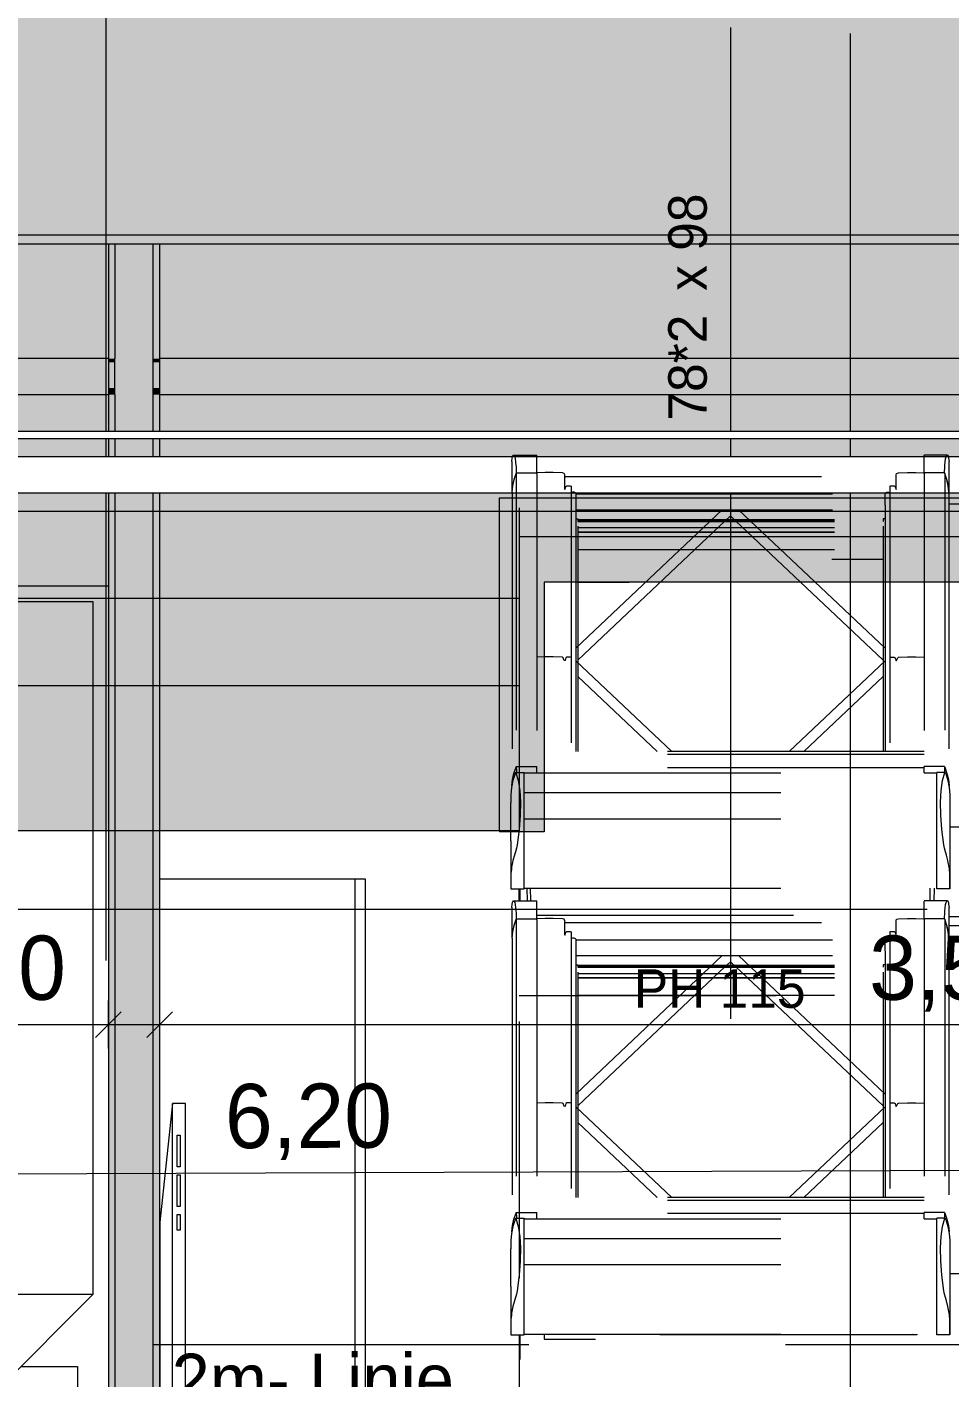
# Model space of a CAD drawing. Header units: metres. Extents: x -3 to 171, y -23 to 41.
# Drawn here: x 2.847 to 4.644, y -3.913 to -1.282 of the extents above; entities that cross this region are included whole.
import ezdxf

# ---------------------------------------------------------------- set-up
doc = ezdxf.new("R2010")
doc.units = ezdxf.units.M
doc.header["$MEASUREMENT"] = 0
doc.set_wipeout_variables(frame=1)
for name, pattern in [('Achse', [0.004, 0.002, -0.001, 0, -0.001]), ('Schnittlinie', [0.006, 0.003, -0.0015, 0, -0.0015]), ('UNSICHTBAR', [0.4, 0, -0.4]), ('Untersicht', [0.001, 0.0005, -0.0005]), ('Wipeout_Contour', [1, 0, -1])]:
    doc.linetypes.add(name, pattern=pattern)
for name, color, linetype in [('5._2.DG PP STG1_1_000 Achsraster', 7, 'Continuous'), ('5._2.DG PP STG1_1_130 Wand Innen', 7, 'Continuous'), ('5._2.DG PP STG1_1_210 Decke', 7, 'Continuous'), ('5._2.DG PP STG1_1_220 Bodenaufbau', 7, 'Continuous'), ('5._2.DG PP STG1_1_310 Dachkonstruktion massiv', 7, 'Continuous'), ('5._2.DG PP STG1_1_325 Dachfenster', 7, 'Continuous'), ('5._2.DG PP STG1_1_330 Dachaufbau', 7, 'Continuous'), ('5._2.DG PP STG1_1_510 Möblierung', 7, 'Continuous'), ('5._2.DG PP STG1_1_851 Marker Schnitt', 7, 'Continuous'), ('5._2.DG PP STG1_1_870 Dokumentation allgemein', 7, 'Continuous'), ('5._2.DG PP STG1_1_950 Polierplan Bemaßung', 7, 'Continuous'), ('5._2.DG PP STG1_1_955 Polierplan Beschriftung', 7, 'Continuous')]:
    doc.layers.add(name, color=color, linetype=linetype)
doc.styles.add('ERSTELLTER_STIL_2', font='')
doc.styles.get('ERSTELLTER_STIL_2').set_extended_font_data('Eurostile')

msp = doc.modelspace()

# ---------------------------------------------------------------- hatches: boundary and pattern name
at = {"layer": '5._2.DG PP STG1_1_310 Dachkonstruktion massiv', "linetype": 'Continuous', "lineweight": 13, "true_color": 0xffaa00}
for points in [[(6.325, -2.2256), (0.138, -2.2256), (0.1383, -2.3953), (1.075, -2.3953), (1.075, -2.2753), (2.775, -2.2753), (2.775, -2.3953), (3.805, -2.3953), (3.805, -2.2753), (5.505, -2.2753), (5.505, -2.3953), (6.325, -2.3953)], [(2.775, -2.3953), (2.775, -2.565), (3.805, -2.565), (3.805, -2.3953)]]:
    msp.add_hatch(color=40, dxfattribs=at).paths.add_polyline_path(points)
at = {"layer": '5._2.DG PP STG1_1_310 Dachkonstruktion massiv', "linetype": 'Continuous', "lineweight": 13, "true_color": 0x3f7f02}
msp.add_hatch(color=76, dxfattribs=at).paths.add_polyline_path([(2.775, -2.565), (2.775, -2.8478), (3.805, -2.8478), (3.805, -2.565)])
at = {"layer": '5._2.DG PP STG1_1_325 Dachfenster', "linetype": 'Continuous', "lineweight": 13, "true_color": 0xffaa00}
msp.add_hatch(color=40, dxfattribs=at).paths.add_polyline_path([(5.505, -2.8478), (5.505, -2.2753), (3.805, -2.2753), (3.805, -2.8478), (3.7669, -2.8478), (3.7669, -2.8496), (3.8542, -2.8496), (3.8542, -2.3636), (5.4596, -2.3636), (5.4596, -2.8496), (5.5469, -2.8496), (5.5469, -2.8478)])

# ---------------------------------------------------------------- linework, layer by layer
at = {"layer": '5._2.DG PP STG1_1_000 Achsraster', "color": 5, "linetype": 'Achse', "lineweight": 0, "ltscale": 1000}
msp.add_line((-1.5, -3), (21, -3), dxfattribs=at)
at = {"layer": '5._2.DG PP STG1_1_130 Wand Innen', "color": 7, "linetype": 'Continuous', "lineweight": 18, "ltscale": 1000, "flags": 128}
msp.add_lwpolyline([(3.105, -1.705), (3.005, -1.705)], dxfattribs=at)
at = {"layer": '5._2.DG PP STG1_1_210 Decke', "color": 7, "linetype": 'Continuous', "lineweight": 13, "ltscale": 1000, "true_color": 0xf4f4f4, "flags": 128}
msp.add_lwpolyline([(0.1362, -1.6878), (0.1803, -13.715), (6.39, -13.715), (6.39, -14.87), (12.42, -14.87), (12.42, -13.715), (18.8093, -13.715), (18.8494, -1.6878), (12.525, -1.6878), (12.525, -0.13), (6.455, -0.13), (6.455, -1.6878)], close=True, dxfattribs=at)
at = {"layer": '5._2.DG PP STG1_1_220 Bodenaufbau', "color": 7, "linetype": 'Continuous', "lineweight": 13, "ltscale": 1000, "true_color": 0xf4f4f4, "flags": 128}
msp.add_lwpolyline([(6.635, -1.705), (0.3163, -1.705), (0.3588, -13.2951), (3.005, -13.295), (3.005, -10.845), (6.57, -10.845), (6.57, -14.69), (12.24, -14.69), (12.24, -10.845), (18.6389, -10.845), (18.6693, -1.705), (12.345, -1.705), (12.345, -0.5726), (6.635, -0.5726)], close=True, dxfattribs=at)
at = {"layer": '5._2.DG PP STG1_1_310 Dachkonstruktion massiv', "color": 7, "linetype": 'Continuous', "lineweight": 13, "ltscale": 1000}
for p, q in [((6.325, -2.2256), (0.138, -2.2256)), ((5.505, -2.2753), (3.805, -2.2753)), ((3.805, -2.3953), (2.775, -2.3953))]:
    msp.add_line(p, q, dxfattribs=at)
at = {"layer": '5._2.DG PP STG1_1_310 Dachkonstruktion massiv', "color": 8, "linetype": 'Untersicht', "lineweight": 13, "ltscale": 1000}
msp.add_line((3.805, -2.2187), (3.805, -3.8478), dxfattribs=at)
at = {"layer": '5._2.DG PP STG1_1_310 Dachkonstruktion massiv', "color": 7, "linetype": 'Continuous', "lineweight": 18, "ltscale": 1000}
for p, q in [((3.805, -2.565), (2.775, -2.565)), ((3.805, -2.565), (3.805, -2.8478)), ((3.805, -2.8478), (2.775, -2.8478))]:
    msp.add_line(p, q, dxfattribs=at)
at = {"layer": '5._2.DG PP STG1_1_310 Dachkonstruktion massiv', "color": 7, "linetype": 'Continuous', "lineweight": 13, "ltscale": 1000, "flags": 128}
msp.add_lwpolyline([(3.805, -2.2753), (3.805, -2.3953), (3.805, -2.565)], dxfattribs=at)
at = {"layer": '5._2.DG PP STG1_1_310 Dachkonstruktion massiv', "color": 8, "linetype": 'Untersicht', "lineweight": 13, "ltscale": 1000, "flags": 128}
for points in [[(3.805, -3.168), (5.505, -3.168)], [(0.324, -3.8478), (1.075, -3.8478), (1.075, -4.4643), (2.775, -4.4643), (2.775, -3.8478), (3.805, -3.8478), (3.805, -4.4643), (5.505, -4.4643), (5.505, -3.8478), (6.455, -3.8478)]]:
    msp.add_lwpolyline(points, dxfattribs=at)
at = {"layer": '5._2.DG PP STG1_1_325 Dachfenster', "color": 7, "linetype": 'Continuous', "lineweight": 13, "ltscale": 1000}
for p, q in [((3.805, -2.2753), (3.805, -2.8478)), ((5.505, -2.2753), (3.805, -2.2753)), ((3.8542, -2.3636), (3.8542, -2.8496)), ((5.4596, -2.3636), (3.8542, -2.3636)), ((3.7669, -2.8478), (3.7669, -2.8496)), ((3.805, -2.8478), (3.7669, -2.8478)), ((3.8542, -2.8496), (3.7669, -2.8496))]:
    msp.add_line(p, q, dxfattribs=at)
at = {"layer": '5._2.DG PP STG1_1_325 Dachfenster', "color": 253, "linetype": 'Untersicht', "lineweight": 13, "ltscale": 1000, "true_color": 0x9f9f9f, "flags": 128}
for points in [[(3.9155, -2.2135), (3.9155, -2.6933)], [(3.9155, -2.2221), (4.5183, -2.2221)], [(4.201, -2.2222), (3.9155, -2.4918)], [(3.9155, -2.2222), (4.5183, -2.2222)], [(4.2169, -2.2341), (4.2054, -2.2449), (4.1957, -2.2541), (3.9194, -2.515)], [(4.2169, -2.2341), (4.2283, -2.2449), (4.238, -2.2541), (4.5143, -2.515)], [(4.2327, -2.2222), (4.5183, -2.4918)], [(4.5183, -2.2135), (4.5183, -2.6933)], [(4.6714, -2.2115), (4.6569, -2.2115), (4.6424, -2.2115)], [(3.9155, -2.2399), (3.9194, -2.2399)], [(3.9194, -2.2449), (4.5143, -2.2449)], [(3.9196, -2.2401), (3.9196, -2.2449)], [(3.9196, -2.241), (4.5142, -2.241)], [(3.9196, -2.2427), (4.5142, -2.2427)], [(3.9196, -2.2543), (3.9196, -2.6933)], [(3.9196, -2.2569), (4.5142, -2.2569)], [(4.5142, -2.2401), (4.5142, -2.2449)], [(4.5142, -2.2543), (4.5142, -2.6933)], [(4.5183, -2.2399), (4.5144, -2.2399)], [(3.9196, -2.265), (4.5142, -2.265)], [(3.9196, -2.2658), (4.5142, -2.2658)], [(3.9196, -2.2995), (4.5142, -2.2995)], [(3.8894, -2.5095), (3.8718, -2.5089), (3.8556, -2.5089), (3.8397, -2.5094)], [(3.8912, -2.5105), (3.8894, -2.5095)], [(3.8932, -2.5157), (3.8912, -2.5105)], [(3.894, -2.5159), (3.8932, -2.5157)], [(3.8948, -2.5156), (3.894, -2.5159)], [(3.8961, -2.5105), (3.8948, -2.5156)], [(3.8982, -2.5092), (3.8961, -2.5105)], [(3.9067, -2.5097), (3.9048, -2.5092), (3.8982, -2.5092)], [(4.1026, -2.6933), (3.9155, -2.5166)], [(4.3311, -2.6933), (4.5183, -2.5166)], [(4.5271, -2.5097), (4.529, -2.5092), (4.5356, -2.5092)], [(4.5356, -2.5092), (4.5377, -2.5105)], [(4.5377, -2.5105), (4.539, -2.5156)], [(4.539, -2.5156), (4.5398, -2.5159)], [(4.5398, -2.5159), (4.5406, -2.5157)], [(4.5406, -2.5157), (4.5426, -2.5105)], [(4.5426, -2.5105), (4.5444, -2.5095)], [(4.5444, -2.5095), (4.562, -2.5089), (4.5782, -2.5089), (4.5941, -2.5094)], [(4.0741, -2.6933), (3.9194, -2.5472)], [(4.3596, -2.6933), (4.5143, -2.5472)], [(4.5941, -2.6933), (3.8397, -2.6933)], [(4.5941, -2.6992), (3.8397, -2.6992)], [(3.799, -2.7337), (3.8035, -2.7497), (3.8064, -2.7691), (3.8077, -2.7915), (3.8072, -2.8169), (3.8052, -2.8448), (3.8014, -2.8749), (3.8001, -2.8815), (3.798, -2.8883), (3.7973, -2.8902), (3.7961, -2.8949), (3.7932, -2.9053), (3.7925, -2.9091), (3.7906, -2.9186), (3.7902, -2.9222), (3.7893, -2.9308), (3.7893, -2.934), (3.7892, -2.9443), (3.7892, -2.9531), (3.7892, -2.9605)], [(3.7984, -2.734), (3.7973, -2.7361), (3.7932, -2.7496), (3.7906, -2.7633), (3.7893, -2.7772), (3.7893, -2.7785)], [(3.7912, -2.7601), (3.7925, -2.7479), (3.7952, -2.7357), (3.7992, -2.7238), (3.7996, -2.7226)], [(3.7984, -2.734), (3.799, -2.7337)], [(3.799, -2.7337), (3.8149, -2.7337)], [(3.7997, -2.7225), (3.8001, -2.7317), (3.8001, -2.7337)], [(3.7997, -2.7225), (3.8397, -2.7225)], [(3.8149, -2.9605), (3.8149, -2.9531), (3.8149, -2.9443), (3.8149, -2.934), (3.8149, -2.9222), (3.8149, -2.9091), (3.8149, -2.8949), (3.8149, -2.8883), (3.8149, -2.8815), (3.8149, -2.8749), (3.8149, -2.8448), (3.8149, -2.8169), (3.8149, -2.7915), (3.8149, -2.7691), (3.8149, -2.7497), (3.8149, -2.7337)], [(3.8149, -2.7346), (3.8397, -2.7346)], [(3.8149, -2.7349), (4.6189, -2.7349)], [(3.8397, -2.7346), (3.8397, -2.7317), (3.8397, -2.7225)], [(4.5941, -2.7246), (3.8397, -2.7246)], [(4.5941, -2.7346), (4.5941, -2.7317), (4.5941, -2.7225)], [(4.634, -2.7225), (4.5941, -2.7225)], [(4.5941, -2.7346), (4.6189, -2.7346)], [(4.6189, -2.9605), (4.6189, -2.9531), (4.6189, -2.9443), (4.6189, -2.934), (4.6189, -2.9222), (4.6189, -2.9091), (4.6189, -2.8949), (4.6189, -2.8883), (4.6189, -2.8815), (4.6189, -2.8749), (4.6189, -2.8448), (4.6189, -2.8169), (4.6189, -2.7915), (4.6189, -2.7691), (4.6189, -2.7497), (4.6189, -2.7337)], [(4.6347, -2.7337), (4.6189, -2.7337)], [(4.6445, -2.9605), (4.6445, -2.9531), (4.6445, -2.9443), (4.6445, -2.934), (4.6445, -2.9308), (4.6435, -2.9222), (4.6432, -2.9186), (4.6412, -2.9091), (4.6406, -2.9053), (4.6376, -2.8949), (4.6365, -2.8902), (4.6357, -2.8883), (4.6336, -2.8815), (4.6323, -2.8749), (4.6285, -2.8448), (4.6265, -2.8169), (4.626, -2.7915), (4.6273, -2.7691), (4.6302, -2.7497), (4.6347, -2.7337)], [(4.634, -2.7225), (4.6337, -2.7317), (4.6337, -2.7337)], [(4.6341, -2.7226), (4.6346, -2.7238), (4.6386, -2.7357), (4.6413, -2.7479), (4.6426, -2.7601)], [(4.6347, -2.7337), (4.6353, -2.734)], [(4.6353, -2.734), (4.6365, -2.7361), (4.6406, -2.7496), (4.6432, -2.7633), (4.6445, -2.7772), (4.6445, -2.7785)], [(3.7893, -2.7785), (3.7893, -2.7932)], [(3.8149, -2.7731), (4.6189, -2.7731)], [(4.6445, -2.7785), (4.6445, -2.7932)], [(3.7892, -2.8668), (3.7893, -2.7932)], [(4.6445, -2.7932), (4.6445, -2.8668)], [(3.8149, -2.824), (4.6189, -2.824)], [(4.6692, -2.8405), (4.6569, -2.8405), (4.6445, -2.8405)], [(3.7892, -2.8668), (3.7892, -2.9583)], [(4.6445, -2.8668), (4.6445, -2.9583)], [(3.7892, -2.9583), (3.7892, -2.9605)], [(3.7892, -2.9605), (3.8149, -2.9605)], [(3.8149, -2.9593), (4.6189, -2.9593)], [(3.8202, -2.9593), (3.8207, -2.9842)], [(3.828, -2.9842), (3.8276, -2.9593)], [(4.6057, -2.9842), (4.6061, -2.9593)], [(4.6135, -2.9593), (4.613, -2.9842)], [(4.6445, -2.9605), (4.6189, -2.9605)], [(4.6445, -2.9583), (4.6445, -2.9605)], [(3.7912, -2.9968), (3.7919, -2.9904), (3.7925, -2.9872), (3.7928, -2.9861), (3.7942, -2.9842), (3.7952, -2.9845), (3.7969, -2.9869), (3.7978, -2.9911), (3.799, -3.0037), (3.7992, -3.0069), (3.7997, -3.0184)], [(3.7912, -2.9968), (3.7912, -3.0563)], [(3.7942, -2.9842), (3.8397, -2.9842)], [(3.8397, -3.0184), (3.8397, -3.0037), (3.8397, -2.9911), (3.8397, -2.9869), (3.8397, -2.9846)], [(4.6396, -2.9842), (4.5941, -2.9842)], [(4.5941, -3.0184), (4.5941, -3.0037), (4.5941, -2.9911), (4.5941, -2.9869), (4.5941, -2.9846)], [(4.634, -3.0184), (4.6346, -3.0069), (4.6347, -3.0037), (4.6359, -2.9911), (4.6368, -2.9869), (4.6383, -2.9846), (4.6396, -2.9842), (4.6409, -2.9861), (4.6413, -2.9872), (4.6418, -2.9904), (4.6426, -2.9968)], [(4.6426, -3.0563), (4.6426, -2.9968)], [(3.7996, -3.0188), (3.7992, -3.0199), (3.7952, -3.0318), (3.7925, -3.044), (3.7912, -3.0563)], [(3.7914, -3.0563), (3.7927, -3.044), (3.7954, -3.0318), (3.7994, -3.0199)], [(3.7994, -3.0199), (3.8012, -3.0189)], [(3.7994, -3.0199), (3.7994, -3.5916)], [(3.8012, -3.0189), (3.838, -3.0189)], [(3.838, -3.0189), (3.8397, -3.0202)], [(3.8397, -3.0119), (4.5941, -3.0119)], [(3.8932, -3.0198), (3.8894, -3.0188), (3.8718, -3.0182), (3.8556, -3.0182), (3.8397, -3.0187)], [(3.8397, -3.0202), (3.8397, -3.0188)], [(3.8397, -3.0202), (3.8397, -3.5908)], [(3.8942, -3.0226), (3.8932, -3.0198)], [(3.8942, -3.0505), (3.8942, -3.0226)], [(4.5396, -3.0226), (4.5406, -3.0198)], [(4.5396, -3.0505), (4.5396, -3.0226)], [(4.5406, -3.0198), (4.5444, -3.0188), (4.562, -3.0182), (4.5782, -3.0182), (4.5941, -3.0187)], [(4.5941, -3.0202), (4.5941, -3.0188)], [(4.5958, -3.0189), (4.5941, -3.0202)], [(4.5941, -3.0202), (4.5941, -3.5908)], [(4.6326, -3.0189), (4.5958, -3.0189)], [(4.6344, -3.0199), (4.6326, -3.0189)], [(4.6426, -3.0563), (4.6413, -3.044), (4.6386, -3.0318), (4.6346, -3.0199), (4.6341, -3.0188)], [(4.6344, -3.0199), (4.6344, -3.5916)], [(4.6424, -3.0563), (4.6411, -3.044), (4.6384, -3.0318), (4.6344, -3.0199)], [(4.6712, -3.0148), (4.6569, -3.0148), (4.6426, -3.0148)], [(3.8933, -3.0504), (3.894, -3.0505)], [(3.894, -3.0505), (3.8948, -3.0503)], [(3.8942, -3.0262), (4.5396, -3.0262)], [(3.8948, -3.0503), (3.8961, -3.0451)], [(3.8961, -3.0451), (3.8982, -3.0438)], [(3.8982, -3.0438), (3.9048, -3.0438), (3.9067, -3.0443)], [(3.9067, -3.0443), (3.9067, -3.378), (3.9067, -3.5616)], [(4.5271, -3.0443), (4.529, -3.0438), (4.5356, -3.0438)], [(4.5271, -3.0443), (4.5271, -3.378), (4.5271, -3.5616)], [(4.5356, -3.0438), (4.5377, -3.0451)], [(4.5377, -3.0451), (4.539, -3.0503)], [(4.539, -3.0503), (4.5398, -3.0505)], [(4.5398, -3.0505), (4.5405, -3.0504)], [(4.6712, -3.0325), (4.6569, -3.0325), (4.6426, -3.0325)], [(3.7914, -3.0563), (3.7914, -3.6266)], [(3.9091, -3.0565), (3.9067, -3.0573)], [(3.9122, -3.0566), (3.9091, -3.0565)], [(3.915, -3.0577), (3.9122, -3.0566)], [(3.9155, -3.0585), (3.915, -3.0577)], [(3.9154, -3.0597), (4.5184, -3.0597)], [(3.9154, -3.0599), (3.9154, -3.0705), (3.9154, -3.0748), (3.9154, -3.0798), (3.9154, -3.0807), (3.9154, -3.0815)], [(3.9155, -3.0585), (3.9155, -3.0597)], [(4.5183, -3.0585), (4.5188, -3.0577)], [(4.5183, -3.0585), (4.5183, -3.0597)], [(4.5184, -3.0815), (4.5184, -3.0807), (4.5184, -3.0798), (4.5184, -3.0748), (4.5184, -3.0705), (4.5184, -3.0599)], [(4.5188, -3.0577), (4.5216, -3.0566)], [(4.5216, -3.0566), (4.5247, -3.0565)], [(4.5247, -3.0565), (4.5271, -3.0573)], [(4.6424, -3.0563), (4.6424, -3.6266)], [(3.9155, -3.0818), (3.9155, -3.5616)], [(3.9155, -3.0904), (4.5183, -3.0904)], [(4.201, -3.0905), (3.9155, -3.3602)], [(3.9155, -3.0905), (4.5183, -3.0905)], [(4.2169, -3.1024), (4.2054, -3.1132), (4.1957, -3.1224), (3.9194, -3.3833)], [(4.2169, -3.1024), (4.2283, -3.1132), (4.238, -3.1224), (4.5143, -3.3833)], [(4.2327, -3.0905), (4.5183, -3.3602)], [(4.5183, -3.0818), (4.5183, -3.5616)], [(3.9155, -3.1082), (3.9194, -3.1082)], [(3.9194, -3.1132), (4.5143, -3.1132)], [(3.9196, -3.1085), (3.9196, -3.1132)], [(3.9196, -3.1093), (4.5142, -3.1093)], [(3.9196, -3.111), (4.5142, -3.111)], [(3.9196, -3.1227), (3.9196, -3.5616)], [(3.9196, -3.1252), (4.5142, -3.1252)], [(4.5142, -3.1085), (4.5142, -3.1132)], [(4.5142, -3.1227), (4.5142, -3.5616)], [(4.5183, -3.1082), (4.5144, -3.1082)], [(3.9196, -3.1334), (4.5142, -3.1334)], [(3.9196, -3.1341), (4.5142, -3.1341)], [(3.9196, -3.1679), (4.5142, -3.1679)], [(3.8894, -3.3778), (3.8718, -3.3772), (3.8556, -3.3772), (3.8397, -3.3777)], [(3.8912, -3.3789), (3.8894, -3.3778)], [(3.8932, -3.384), (3.8912, -3.3789)], [(3.894, -3.3842), (3.8932, -3.384)], [(3.8948, -3.384), (3.894, -3.3842)], [(3.8961, -3.3788), (3.8948, -3.384)], [(3.8982, -3.3775), (3.8961, -3.3788)], [(3.9067, -3.378), (3.9048, -3.3775), (3.8982, -3.3775)], [(4.1026, -3.5616), (3.9155, -3.3849)], [(4.3311, -3.5616), (4.5183, -3.3849)], [(4.5271, -3.378), (4.529, -3.3775), (4.5356, -3.3775)], [(4.5356, -3.3775), (4.5377, -3.3788)], [(4.5377, -3.3788), (4.539, -3.384)], [(4.539, -3.384), (4.5398, -3.3842)], [(4.5398, -3.3842), (4.5406, -3.384)], [(4.5406, -3.384), (4.5426, -3.3789)], [(4.5426, -3.3789), (4.5444, -3.3778)], [(4.5444, -3.3778), (4.562, -3.3772), (4.5782, -3.3772), (4.5941, -3.3777)], [(4.0741, -3.5616), (3.9194, -3.4155)], [(4.3596, -3.5616), (4.5143, -3.4155)], [(4.5941, -3.5616), (3.8397, -3.5616)], [(4.5941, -3.5675), (3.8397, -3.5675)], [(3.799, -3.602), (3.8035, -3.618), (3.8064, -3.6374), (3.8077, -3.6599), (3.8072, -3.6852), (3.8052, -3.7131), (3.8014, -3.7432), (3.8001, -3.7498), (3.798, -3.7567), (3.7973, -3.7586), (3.7961, -3.7632), (3.7932, -3.7736), (3.7925, -3.7774), (3.7906, -3.787), (3.7902, -3.7905), (3.7893, -3.7992), (3.7893, -3.8023), (3.7892, -3.8127), (3.7892, -3.8214), (3.7892, -3.8288)], [(3.7984, -3.6023), (3.7973, -3.6045), (3.7932, -3.618), (3.7906, -3.6316), (3.7893, -3.6455), (3.7893, -3.6469)], [(3.7912, -3.6284), (3.7925, -3.6162), (3.7952, -3.604), (3.7992, -3.5921), (3.7996, -3.5909)], [(3.7984, -3.6023), (3.799, -3.602)], [(3.799, -3.602), (3.8149, -3.602)], [(3.7997, -3.5908), (3.8001, -3.6), (3.8001, -3.602)], [(3.7997, -3.5908), (3.8397, -3.5908)], [(3.8149, -3.8288), (3.8149, -3.8214), (3.8149, -3.8127), (3.8149, -3.8023), (3.8149, -3.7905), (3.8149, -3.7774), (3.8149, -3.7632), (3.8149, -3.7567), (3.8149, -3.7498), (3.8149, -3.7432), (3.8149, -3.7131), (3.8149, -3.6852), (3.8149, -3.6599), (3.8149, -3.6374), (3.8149, -3.618), (3.8149, -3.602)], [(3.8149, -3.6029), (3.8397, -3.6029)], [(3.8149, -3.6032), (4.6189, -3.6032)], [(3.8397, -3.6029), (3.8397, -3.6), (3.8397, -3.5908)], [(4.5941, -3.593), (3.8397, -3.593)], [(4.5941, -3.6029), (4.5941, -3.6), (4.5941, -3.5908)], [(4.634, -3.5908), (4.5941, -3.5908)], [(4.5941, -3.6029), (4.6189, -3.6029)], [(4.6189, -3.8288), (4.6189, -3.8214), (4.6189, -3.8127), (4.6189, -3.8023), (4.6189, -3.7905), (4.6189, -3.7774), (4.6189, -3.7632), (4.6189, -3.7567), (4.6189, -3.7498), (4.6189, -3.7432), (4.6189, -3.7131), (4.6189, -3.6852), (4.6189, -3.6599), (4.6189, -3.6374), (4.6189, -3.618), (4.6189, -3.602)], [(4.6347, -3.602), (4.6189, -3.602)], [(4.6445, -3.8288), (4.6445, -3.8214), (4.6445, -3.8127), (4.6445, -3.8023), (4.6445, -3.7992), (4.6435, -3.7905), (4.6432, -3.787), (4.6412, -3.7774), (4.6406, -3.7736), (4.6376, -3.7632), (4.6365, -3.7586), (4.6357, -3.7567), (4.6336, -3.7498), (4.6323, -3.7432), (4.6285, -3.7131), (4.6265, -3.6852), (4.626, -3.6599), (4.6273, -3.6374), (4.6302, -3.618), (4.6347, -3.602)], [(4.634, -3.5908), (4.6337, -3.6), (4.6337, -3.602)], [(4.6341, -3.5909), (4.6346, -3.5921), (4.6386, -3.604), (4.6413, -3.6162), (4.6426, -3.6284)], [(4.6347, -3.602), (4.6353, -3.6023)], [(4.6353, -3.6023), (4.6365, -3.6045), (4.6406, -3.618), (4.6432, -3.6316), (4.6445, -3.6455), (4.6445, -3.6469)], [(3.7893, -3.6469), (3.7893, -3.6615)], [(3.8149, -3.6414), (4.6189, -3.6414)], [(4.6445, -3.6469), (4.6445, -3.6615)], [(3.7892, -3.7352), (3.7893, -3.6615)], [(4.6445, -3.6615), (4.6445, -3.7352)], [(3.8149, -3.6923), (4.6189, -3.6923)], [(3.7892, -3.7352), (3.7892, -3.8267)], [(4.6445, -3.7098), (4.6569, -3.7098), (4.6692, -3.7098)], [(4.6445, -3.7352), (4.6445, -3.8267)], [(3.7892, -3.8267), (3.7892, -3.8288)], [(3.7892, -3.8288), (3.8149, -3.8288)], [(3.8149, -3.8276), (4.6189, -3.8276)], [(3.8542, -3.8276), (3.8542, -3.8291)], [(4.5796, -3.8293), (3.8542, -3.8293)], [(3.8625, -3.8291), (3.8633, -3.8286)], [(3.8633, -3.8286), (3.8635, -3.8276)], [(4.5705, -3.8286), (4.5702, -3.8276)], [(4.5705, -3.8286), (4.5713, -3.8291)], [(4.5796, -3.8276), (4.5796, -3.8291)], [(4.6445, -3.8288), (4.6189, -3.8288)], [(4.6445, -3.8267), (4.6445, -3.8288)]]:
    msp.add_lwpolyline(points, dxfattribs=at)
at = {"layer": '5._2.DG PP STG1_1_325 Dachfenster', "color": 255, "linetype": 'UNSICHTBAR', "lineweight": 13, "ltscale": 1000, "flags": 128}
for points in [[(4.5142, -2.3193), (3.9196, -2.3193)], [(3.9196, -2.3636), (4.5142, -2.3636)], [(3.7669, -4.5578), (3.7669, -2.8478)], [(3.805, -2.9842), (3.805, -2.9605)], [(3.8069, -2.9842), (3.8069, -2.9605)], [(3.805, -3.8288), (3.805, -3.8765)], [(3.8069, -3.8765), (3.8069, -3.8288)], [(3.8542, -3.8293), (3.8542, -3.8376)], [(3.8542, -3.8376), (5.4596, -3.8376)], [(3.805, -3.8765), (3.805, -4.4988)], [(3.805, -3.8765), (3.8069, -3.8765)], [(5.505, -3.8769), (3.8069, -3.8769)]]:
    msp.add_lwpolyline(points, dxfattribs=at)
at = {"layer": '5._2.DG PP STG1_1_330 Dachaufbau', "color": 7, "linetype": 'Continuous', "lineweight": 13, "ltscale": 1000}
msp.add_line((6.325, -2.2256), (0.1332, -2.2256), dxfattribs=at)
at = {"layer": '5._2.DG PP STG1_1_510 Möblierung', "color": 8, "linetype": 'Continuous', "lineweight": 13, "ltscale": 1000, "true_color": 0x7e7f7f}
for p, q in [((2.105, -2.3707), (3.005, -2.3707)), ((3.005, -2.3707), (3.005, -4.3707)), ((3.485, -2.9413), (3.485, -4.7413)), ((3.13, -4.3041), (3.13, -3.3785)), ((3.1388, -3.502), (3.1388, -3.4402)), ((3.1388, -3.4402), (3.145, -3.4402)), ((3.145, -3.4402), (3.145, -3.502)), ((3.145, -3.502), (3.1388, -3.502)), ((3.1388, -3.5791), (3.1388, -3.5174)), ((3.1388, -3.5174), (3.145, -3.5174)), ((3.145, -3.5174), (3.145, -3.5791)), ((3.145, -3.5791), (3.1388, -3.5791)), ((3.1388, -3.6254), (3.1388, -3.5945)), ((3.1388, -3.5945), (3.145, -3.5945)), ((3.145, -3.5945), (3.145, -3.6254)), ((3.145, -3.6254), (3.1388, -3.6254)), ((2.975, -3.7507), (2.795, -3.7507))]:
    msp.add_line(p, q, dxfattribs=at)
at = {"layer": '5._2.DG PP STG1_1_510 Möblierung', "color": 8, "linetype": 'Continuous', "lineweight": 13, "ltscale": 1000, "true_color": 0x7e7f7f, "flags": 128}
for points in [[(2.135, -2.4007), (2.975, -2.4007), (2.975, -3.7507), (2.795, -3.9307), (2.135, -3.9307)], [(3.505, -2.9413), (3.505, -4.7413), (3.105, -4.7413), (3.105, -2.9413)], [(3.155, -4.3041), (3.155, -3.3785), (3.13, -3.3785), (3.105, -3.6099), (3.105, -4.0727), (3.13, -4.3041)], [(2.795, -3.9307), (2.835, -3.8907), (2.945, -3.8907), (2.945, -4.3107), (2.165, -4.3107), (2.165, -3.9307)]]:
    msp.add_lwpolyline(points, close=True, dxfattribs=at)
at = {"layer": '5._2.DG PP STG1_1_950 Polierplan Bemaßung', "color": 6, "linetype": 'Continuous', "lineweight": 13, "ltscale": 1000, "true_color": 0xfb02fe}
for p, q in [((3.005, -3.2717), (3.005, -3.178)), ((3.105, -3.2717), (3.105, -3.178)), ((3.03, -3.1999), (2.98, -3.2499)), ((3.13, -3.1999), (3.08, -3.2499)), ((0.3218, -3.2249), (3.005, -3.2249)), ((3.005, -3.2249), (3.105, -3.2249)), ((3.105, -3.2249), (6.635, -3.2249))]:
    msp.add_line(p, q, dxfattribs=at)
at = {"layer": '5._2.DG PP STG1_1_950 Polierplan Bemaßung', "color": 76, "linetype": 'Continuous', "lineweight": 13, "ltscale": 1000, "true_color": 0x3f7f02}
msp.add_line((0.3229, -3.5246), (6.525, -3.5018), dxfattribs=at)
at = {"layer": '5._2.DG PP STG1_1_955 Polierplan Beschriftung', "color": 8, "linetype": 'Untersicht', "lineweight": 13, "ltscale": 1000, "flags": 128}
msp.add_lwpolyline([(0.324, -3.8478), (6.635, -3.8478), (6.635, -3.21)], dxfattribs=at)

# ---------------------------------------------------------------- texts
at = {"layer": '5._2.DG PP STG1_1_325 Dachfenster', "color": 7, "linetype": 'Continuous', "lineweight": 13, "insert": (4.0286, -3.2141), "char_height": 0.075, "attachment_point": 7, "style": 'ERSTELLTER_STIL_2'}
msp.add_mtext('\\A1;{\\pql;\\pt0;\\fEurostile|b0|i0|c0|p0;\\W1.000000;PH 115\\fEurostile|b0|i0|c0|p0;\\W1.000000;\\A1{\\H.66x;\\S^  ;}\\fEurostile|b0|i0|c0|p0;\\W1.000000;\\fEurostile|b0|i0|c0|p0;\\W1.000000;}', dxfattribs=at)
at = {"layer": '5._2.DG PP STG1_1_870 Dokumentation allgemein', "color": 7, "linetype": 'Continuous', "lineweight": 13, "insert": (3.1283, -3.9166), "char_height": 0.1, "attachment_point": 4, "style": 'ERSTELLTER_STIL_2'}
msp.add_mtext('\\A1;{\\pql;\\fEurostile|b0|i0|c0|p0;\\W1.000000;2m- Linie}', dxfattribs=at)
at = {"layer": '5._2.DG PP STG1_1_950 Polierplan Bemaßung', "color": 6, "linetype": 'Continuous', "lineweight": 13, "true_color": 0xfb02fe, "char_height": 0.125, "width": 0.382966, "attachment_point": 7, "style": 'ERSTELLTER_STIL_2'}
for s, insert in [('\\A1;{\\pql;\\fEurostile|b0|i0|c0|p0;\\W1.000000;0,10}', (2.597, -3.1999)), ('\\A1;{\\pql;\\fEurostile|b0|i0|c0|p0;\\W1.000000;3,53}', (4.487, -3.1999))]:
    msp.add_mtext(s, dxfattribs=dict(at, insert=insert))
at = {"layer": '5._2.DG PP STG1_1_950 Polierplan Bemaßung', "color": 76, "linetype": 'Continuous', "lineweight": 13, "true_color": 0x3f7f02, "insert": (3.2324, -3.4889), "char_height": 0.125, "width": 0.382966, "attachment_point": 7, "rotation": 0.2101, "style": 'ERSTELLTER_STIL_2'}
msp.add_mtext('\\A1;{\\pql;\\fEurostile|b0|i0|c0|p0;\\W1.000000;6,20}', dxfattribs=at)

# ---------------------------------------------------------------- next in the draw order: wipeouts: each hides what was drawn before it
at = {"color": 254, "linetype": 'Wipeout_Contour', "lineweight": 0, "ltscale": 11.675595}
msp.add_wipeout([(3.005, -1.9278), (0.3173, -1.9278), (0.3173, -1.9353), (3.005, -1.9353)], dxfattribs=at).dxf.layer = '5._2.DG PP STG1_1_130 Wand Innen'
at = {"color": 254, "linetype": 'Wipeout_Contour', "lineweight": 0, "ltscale": 21.098912}
msp.add_wipeout([(6.435, -1.9278), (3.105, -1.9278), (3.105, -1.9353), (6.435, -1.9353)], dxfattribs=at).dxf.layer = '5._2.DG PP STG1_1_130 Wand Innen'
at = {"color": 254, "linetype": 'Wipeout_Contour', "lineweight": 0, "ltscale": 11.846124}
msp.add_wipeout([(3.005, -1.9853), (0.3173, -1.9853), (0.3173, -1.9978), (3.005, -1.9978)], dxfattribs=at).dxf.layer = '5._2.DG PP STG1_1_130 Wand Innen'
at = {"color": 254, "linetype": 'Wipeout_Contour', "lineweight": 0, "ltscale": 21.201074}
msp.add_wipeout([(6.435, -1.9853), (3.105, -1.9853), (3.105, -1.9978), (6.435, -1.9978)], dxfattribs=at).dxf.layer = '5._2.DG PP STG1_1_130 Wand Innen'

# ---------------------------------------------------------------- next in the draw order: wipeouts: each hides what was drawn before it
at = {"color": 254, "linetype": 'Wipeout_Contour', "lineweight": 0, "ltscale": 11.760583}
msp.add_wipeout([(3.005, -1.9353), (0.3173, -1.9353), (0.3173, -1.9853), (3.005, -1.9853)], dxfattribs=at).dxf.layer = '5._2.DG PP STG1_1_130 Wand Innen'
at = {"color": 254, "linetype": 'Wipeout_Contour', "lineweight": 0, "ltscale": 21.150899}
msp.add_wipeout([(6.435, -1.9353), (3.105, -1.9353), (3.105, -1.9853), (6.435, -1.9853)], dxfattribs=at).dxf.layer = '5._2.DG PP STG1_1_130 Wand Innen'

# ---------------------------------------------------------------- next in the draw order: hatches: boundary and pattern name
at = {"layer": '5._2.DG PP STG1_1_130 Wand Innen', "linetype": 'Continuous', "lineweight": 13, "true_color": 0xfb02fe}
for points in [[(3.005, -1.705), (3.005, -1.9278), (3.0175, -1.9278), (3.0175, -1.705)], [(3.105, -1.9278), (3.105, -1.705), (3.0925, -1.705), (3.0925, -1.9278)], [(3.0175, -1.9278), (3.005, -1.9278), (3.005, -1.9353), (3.0175, -1.9353)], [(3.0175, -1.9353), (3.005, -1.9353), (3.005, -1.9853), (3.0175, -1.9853)], [(3.105, -1.9278), (3.0925, -1.9278), (3.0925, -1.9353), (3.105, -1.9353)], [(3.105, -1.9353), (3.0925, -1.9353), (3.0925, -1.9853), (3.105, -1.9853)], [(3.0175, -1.9853), (3.005, -1.9853), (3.005, -1.9978), (3.0175, -1.9978)], [(3.005, -1.9978), (3.005, -6.5995), (3.0175, -6.5995), (3.0175, -1.9978)], [(3.105, -1.9853), (3.0925, -1.9853), (3.0925, -1.9978), (3.105, -1.9978)], [(3.105, -6.5995), (3.105, -1.9978), (3.0925, -1.9978), (3.0925, -6.5995)]]:
    msp.add_hatch(color=6, dxfattribs=at).paths.add_polyline_path(points)
at = {"layer": '5._2.DG PP STG1_1_130 Wand Innen', "linetype": 'Continuous', "lineweight": 13, "true_color": 0xffaa00}
for points in [[(3.0175, -1.705), (3.0175, -1.9278), (3.0925, -1.9278), (3.0925, -1.705)], [(3.0925, -1.9278), (3.0175, -1.9278), (3.0175, -1.9353), (3.0925, -1.9353)], [(3.0925, -1.9353), (3.0175, -1.9353), (3.0175, -1.9853), (3.0925, -1.9853)], [(3.0925, -1.9853), (3.0175, -1.9853), (3.0175, -1.9978), (3.0925, -1.9978)], [(3.0175, -1.9978), (3.0175, -6.5995), (3.0925, -6.5995), (3.0925, -1.9978)]]:
    msp.add_hatch(color=40, dxfattribs=at).paths.add_polyline_path(points)
at = {"layer": '5._2.DG PP STG1_1_330 Dachaufbau', "linetype": 'Continuous', "lineweight": 0, "true_color": 0x000000}
msp.add_hatch(color=18, dxfattribs=at).paths.add_polyline_path([(3.445, -0.4), (3.755, -0.4), (3.755, 0.07), (2.8, 0.07), (2.8, -0.7715), (1.05, -0.7715), (1.05, 0.07), (-0.0011, 0.07), (0.0068, -2.07), (6.325, -2.07), (6.325, -0.8236), (3.445, -0.8236)])

# ---------------------------------------------------------------- next in the draw order: linework, layer by layer
at = {"layer": '5._2.DG PP STG1_1_000 Achsraster', "color": 5, "linetype": 'Achse', "lineweight": 0, "ltscale": 1000}
msp.add_line((3, 3), (3, -22.5231), dxfattribs=at)
at = {"layer": '5._2.DG PP STG1_1_130 Wand Innen', "color": 7, "linetype": 'Continuous', "lineweight": 18, "ltscale": 1000}
for p, q in [((3.0175, -1.705), (3.0175, -1.9278)), ((3.0925, -1.9278), (3.0925, -1.705)), ((3.005, -1.9278), (3.005, -1.9353)), ((3.005, -1.9278), (3.005, -1.9353)), ((3.005, -1.9353), (3.005, -1.9853)), ((3.005, -1.9353), (3.005, -1.9853)), ((3.0175, -1.9353), (3.0175, -1.9278)), ((3.0175, -1.9853), (3.0175, -1.9353)), ((3.0925, -1.9353), (3.0925, -1.9278)), ((3.0925, -1.9853), (3.0925, -1.9353)), ((3.105, -1.9353), (3.105, -1.9278)), ((3.105, -1.9353), (3.105, -1.9278)), ((3.105, -1.9853), (3.105, -1.9353)), ((3.105, -1.9853), (3.105, -1.9353)), ((3.005, -1.9853), (3.005, -1.9978)), ((3.005, -1.9853), (3.005, -1.9978)), ((3.0175, -1.9978), (3.0175, -1.9853)), ((3.0175, -1.9978), (3.0175, -6.5995)), ((3.0925, -1.9978), (3.0925, -1.9853)), ((3.0925, -6.5995), (3.0925, -1.9978)), ((3.105, -1.9978), (3.105, -1.9853)), ((3.105, -1.9978), (3.105, -1.9853))]:
    msp.add_line(p, q, dxfattribs=at)
at = {"layer": '5._2.DG PP STG1_1_130 Wand Innen', "color": 7, "linetype": 'Continuous', "lineweight": 18, "ltscale": 1000, "flags": 128}
for points in [[(3.005, -1.705), (3.005, -1.9278)], [(3.105, -1.9278), (3.105, -1.705)], [(3.005, -1.9278), (0.3173, -1.9278)], [(6.455, -1.9278), (3.105, -1.9278)], [(0.3173, -1.9978), (3.005, -1.9978)], [(3.005, -1.9978), (3.005, -6.5995)], [(3.105, -1.9978), (6.435, -1.9978)], [(3.105, -6.5995), (3.105, -1.9978)]]:
    msp.add_lwpolyline(points, dxfattribs=at)
at = {"layer": '5._2.DG PP STG1_1_325 Dachfenster', "color": 7, "linetype": 'Continuous', "lineweight": 13, "ltscale": 1000}
msp.add_line((4.2169, -1.2828), (4.2169, -3.2134), dxfattribs=at)
at = {"layer": '5._2.DG PP STG1_1_851 Marker Schnitt', "color": 7, "linetype": 'Schnittlinie', "lineweight": 13, "ltscale": 1000}
msp.add_line((4.45, 4.805), (4.45, -18.475), dxfattribs=at)

# ---------------------------------------------------------------- next in the draw order: texts
at = {"layer": '5._2.DG PP STG1_1_325 Dachfenster', "color": 7, "linetype": 'Continuous', "lineweight": 13, "insert": (4.1926, -2.0486), "char_height": 0.075, "attachment_point": 7, "rotation": 90, "style": 'ERSTELLTER_STIL_2'}
msp.add_mtext('\\A1;{\\pql;\\pt0;\\fEurostile|b0|i0|c0|p0;\\W1.000000;78*2\\fEurostile|b0|i0|c0|p0;\\W1.000000;\\A1{\\H.66x;\\S^  ;}\\fEurostile|b0|i0|c0|p0;\\W1.000000; x 98\\fEurostile|b0|i0|c0|p0;\\W1.000000;\\A1{\\H.66x;\\S^  ;}}', dxfattribs=at)

# ---------------------------------------------------------------- next in the draw order: wipeouts: each hides what was drawn before it
at = {"color": 254, "linetype": 'Wipeout_Contour', "lineweight": 0, "ltscale": 18.48973}
msp.add_wipeout([(6.325, -2.1195), (0.1328, -2.1195), (0.133, -2.1902), (6.325, -2.1902)], dxfattribs=at).dxf.layer = '5._2.DG PP STG1_1_330 Dachaufbau'

# ---------------------------------------------------------------- next in the draw order: hatches: boundary and pattern name
at = {"layer": '5._2.DG PP STG1_1_330 Dachaufbau', "linetype": 'Continuous', "lineweight": 13, "true_color": 0xd2b48c}
for points in [[(6.325, -2.1195), (6.325, -2.0841), (0.0068, -2.0841), (0.0069, -2.1195)], [(6.325, -2.2256), (6.325, -2.1902), (0.133, -2.1902), (0.1332, -2.2256)]]:
    msp.add_hatch(color=43, dxfattribs=at).paths.add_polyline_path(points)

# ---------------------------------------------------------------- next in the draw order: wipeouts: each hides what was drawn before it
at = {"color": 254, "linetype": 'Wipeout_Contour', "lineweight": 0, "ltscale": 18.290091}
msp.add_wipeout([(6.325, -2.0841), (6.325, -2.07), (0.0068, -2.07), (0.0068, -2.0841)], dxfattribs=at).dxf.layer = '5._2.DG PP STG1_1_330 Dachaufbau'
at = {"color": 254, "linetype": 'Wipeout_Contour', "lineweight": 0, "ltscale": 18.482868}
msp.add_wipeout([(6.325, -2.1902), (6.325, -2.1195), (0.0069, -2.1195), (0.007, -2.1902)], dxfattribs=at).dxf.layer = '5._2.DG PP STG1_1_330 Dachaufbau'

# ---------------------------------------------------------------- next in the draw order: linework, layer by layer
at = {"layer": '5._2.DG PP STG1_1_325 Dachfenster', "color": 253, "linetype": 'Untersicht', "lineweight": 13, "ltscale": 1000, "true_color": 0x9f9f9f, "flags": 128}
for points in [[(3.7912, -2.1285), (3.7919, -2.122), (3.7925, -2.1189), (3.7928, -2.1177), (3.7942, -2.1159), (3.7952, -2.1162), (3.7969, -2.1186), (3.7978, -2.1228), (3.799, -2.1353), (3.7992, -2.1385), (3.7997, -2.15)], [(3.7912, -2.1285), (3.7912, -2.1879)], [(3.7942, -2.1159), (3.8397, -2.1159)], [(3.8397, -2.15), (3.8397, -2.1353), (3.8397, -2.1228), (3.8397, -2.1186), (3.8397, -2.1162)], [(4.6396, -2.1159), (4.5941, -2.1159)], [(4.5941, -2.15), (4.5941, -2.1353), (4.5941, -2.1228), (4.5941, -2.1186), (4.5941, -2.1162)], [(4.634, -2.15), (4.6346, -2.1385), (4.6347, -2.1353), (4.6359, -2.1228), (4.6368, -2.1186), (4.6383, -2.1162), (4.6396, -2.1159), (4.6409, -2.1177), (4.6413, -2.1189), (4.6418, -2.122), (4.6426, -2.1285)], [(4.6426, -2.1879), (4.6426, -2.1285)], [(3.7996, -2.1505), (3.7992, -2.1516), (3.7952, -2.1635), (3.7925, -2.1757), (3.7912, -2.1879)], [(3.7914, -2.1879), (3.7927, -2.1757), (3.7954, -2.1635), (3.7994, -2.1516)], [(3.7994, -2.1516), (3.8012, -2.1506)], [(3.7994, -2.1516), (3.7994, -2.7232)], [(3.8012, -2.1506), (3.838, -2.1506)], [(3.838, -2.1506), (3.8397, -2.1519)], [(3.8932, -2.1515), (3.8894, -2.1504), (3.8718, -2.1499), (3.8556, -2.1499), (3.8397, -2.1504)], [(3.8397, -2.1519), (3.8397, -2.1505)], [(3.8397, -2.1519), (3.8397, -2.7225)], [(3.8942, -2.1543), (3.8932, -2.1515)], [(3.8942, -2.1822), (3.8942, -2.1543)], [(4.5396, -2.1543), (4.5406, -2.1515)], [(4.5396, -2.1822), (4.5396, -2.1543)], [(4.5406, -2.1515), (4.5444, -2.1504), (4.562, -2.1499), (4.5782, -2.1499), (4.5941, -2.1504)], [(4.5941, -2.1519), (4.5941, -2.1505)], [(4.5958, -2.1506), (4.5941, -2.1519)], [(4.5941, -2.1519), (4.5941, -2.7225)], [(4.6326, -2.1506), (4.5958, -2.1506)], [(4.6344, -2.1516), (4.6326, -2.1506)], [(4.6426, -2.1879), (4.6413, -2.1757), (4.6386, -2.1635), (4.6346, -2.1516), (4.6341, -2.1505)], [(4.6344, -2.1516), (4.6344, -2.7232)], [(4.6424, -2.1879), (4.6411, -2.1757), (4.6384, -2.1635), (4.6344, -2.1516)], [(3.8933, -2.182), (3.894, -2.1822)], [(3.894, -2.1822), (3.8948, -2.1819)], [(3.8942, -2.1578), (4.5396, -2.1578)], [(3.8948, -2.1819), (3.8961, -2.1768)], [(3.8961, -2.1768), (3.8982, -2.1755)], [(3.8982, -2.1755), (3.9048, -2.1755), (3.9067, -2.176)], [(3.9067, -2.176), (3.9067, -2.5097), (3.9067, -2.6933)], [(4.5271, -2.176), (4.529, -2.1755), (4.5356, -2.1755)], [(4.5271, -2.176), (4.5271, -2.5097), (4.5271, -2.6933)], [(4.5356, -2.1755), (4.5377, -2.1768)], [(4.5377, -2.1768), (4.539, -2.1819)], [(4.539, -2.1819), (4.5398, -2.1822)], [(4.5398, -2.1822), (4.5405, -2.182)], [(3.7914, -2.1879), (3.7914, -2.7582)], [(3.9091, -2.1882), (3.9067, -2.189)], [(3.9122, -2.1882), (3.9091, -2.1882)], [(3.915, -2.1894), (3.9122, -2.1882)], [(3.9155, -2.1902), (3.915, -2.1894)], [(3.9154, -2.1913), (4.5184, -2.1913)], [(3.9154, -2.1916), (3.9154, -2.2022), (3.9154, -2.2065), (3.9154, -2.2115), (3.9154, -2.2123), (3.9154, -2.2132)], [(3.9155, -2.1902), (3.9155, -2.1913)], [(4.5183, -2.1902), (4.5188, -2.1894)], [(4.5183, -2.1902), (4.5183, -2.1913)], [(4.5184, -2.2132), (4.5184, -2.2123), (4.5184, -2.2115), (4.5184, -2.2065), (4.5184, -2.2022), (4.5184, -2.1916)], [(4.5188, -2.1894), (4.5216, -2.1882)], [(4.5216, -2.1882), (4.5247, -2.1882)], [(4.5247, -2.1882), (4.5271, -2.189)], [(4.6424, -2.1879), (4.6424, -2.7582)]]:
    msp.add_lwpolyline(points, dxfattribs=at)
at = {"layer": '5._2.DG PP STG1_1_325 Dachfenster', "color": 7, "linetype": 'Continuous', "lineweight": 13, "ltscale": 1000, "true_color": 0xf4f4f4, "flags": 128}
for points in [[(3.7669, -2.1993), (5.5469, -2.1993)], [(3.7669, -2.8478), (3.7669, -2.1993)]]:
    msp.add_lwpolyline(points, dxfattribs=at)
at = {"layer": '5._2.DG PP STG1_1_330 Dachaufbau', "color": 7, "linetype": 'Continuous', "lineweight": 13, "ltscale": 1000}
for p, q in [((6.325, -2.07), (0.0068, -2.07)), ((6.325, -2.0841), (0.0068, -2.0841)), ((6.325, -2.1195), (0.0069, -2.1195))]:
    msp.add_line(p, q, dxfattribs=at)
at = {"layer": '5._2.DG PP STG1_1_330 Dachaufbau', "color": 7, "linetype": 'Continuous', "lineweight": 13, "ltscale": 1000, "flags": 128}
msp.add_lwpolyline([(6.325, -2.1902), (0.133, -2.1902), (0.013, -2.1902), (0.007, -2.1902)], dxfattribs=at)

doc.saveas('drawing.dxf')
